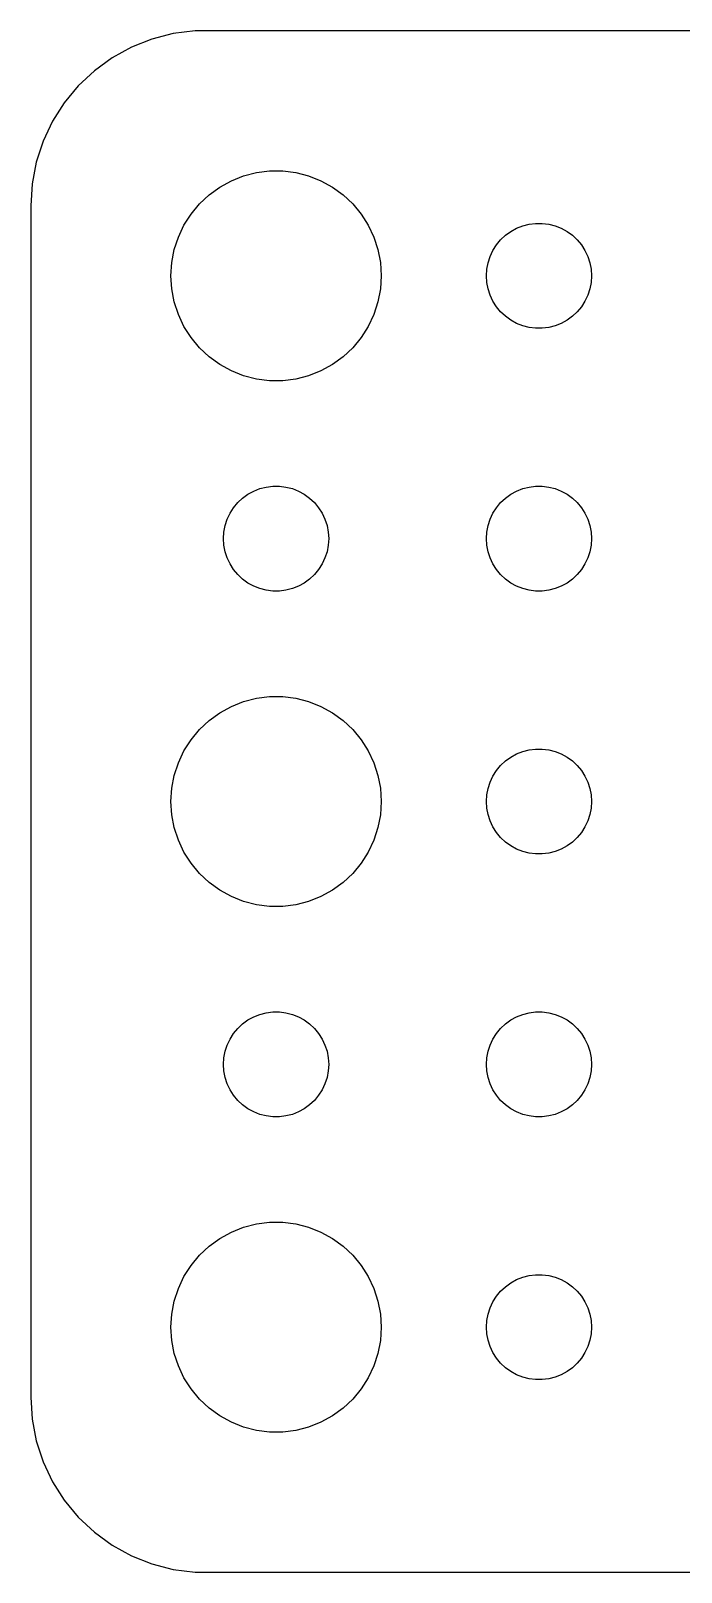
# Model space of a CAD drawing. Header units: metres. Extents: x -22 to 22, y 248 to 508.
# Drawn here: x -22 to -3.44, y 356.01 to 399.99 of the extents above; entities that cross this region are included whole.
import ezdxf

# ---------------------------------------------------------------- set-up
doc = ezdxf.new("R2010")
doc.units = ezdxf.units.M

msp = doc.modelspace()

# ---------------------------------------------------------------- linework, layer by layer
for p, q in [((-17.9369, 399.911), (-18.5451, 399.755)), ((-17.3139, 399.99), (-17.9369, 399.911)), ((17.3139, 399.99), (-17.3139, 399.99)), ((-19.1289, 399.524), (-19.6791, 399.222)), ((-18.5451, 399.755), (-19.1289, 399.524)), ((-19.6791, 399.222), (-20.1871, 398.853)), ((-20.1871, 398.853), (-20.6448, 398.423)), ((-20.6448, 398.423), (-21.0451, 397.939)), ((-21.0451, 397.939), (-21.3815, 397.409)), ((-21.3815, 397.409), (-21.6489, 396.841)), ((-21.6489, 396.841), (-21.8429, 396.243)), ((-21.8429, 396.243), (-21.9606, 395.627)), ((-16.2773, 395.714), (-15.927, 395.853)), ((-15.927, 395.853), (-15.5621, 395.947)), ((-15.5621, 395.947), (-15.1884, 395.994)), ((-15.1884, 395.994), (-14.8116, 395.994)), ((-14.8116, 395.994), (-14.4379, 395.947)), ((-14.4379, 395.947), (-14.0729, 395.853)), ((-14.0729, 395.853), (-13.7227, 395.714)), ((-21.9606, 395.627), (-22, 395)), ((-16.9123, 395.312), (-16.6075, 395.533)), ((-16.6075, 395.533), (-16.2773, 395.714)), ((-13.7227, 395.714), (-13.3925, 395.533)), ((-13.3925, 395.533), (-13.0877, 395.312)), ((-22, 395), (-22, 361)), ((-17.427, 394.763), (-17.1869, 395.054)), ((-17.1869, 395.054), (-16.9123, 395.312)), ((-13.0877, 395.312), (-12.8131, 395.054)), ((-12.8131, 395.054), (-12.5729, 394.763)), ((-17.6289, 394.445), (-17.427, 394.763)), ((-12.5729, 394.763), (-12.3711, 394.445)), ((-17.9057, 393.746), (-17.7893, 394.104)), ((-17.7893, 394.104), (-17.6289, 394.445)), ((-12.3711, 394.445), (-12.2107, 394.104)), ((-12.2107, 394.104), (-12.0942, 393.746)), ((-8.59344, 394.027), (-8.45613, 394.156)), ((-8.45613, 394.156), (-8.30373, 394.266)), ((-8.30373, 394.266), (-8.13866, 394.357)), ((-8.13866, 394.357), (-7.96352, 394.427)), ((-7.96352, 394.427), (-7.78107, 394.473)), ((-7.78107, 394.473), (-7.59418, 394.497)), ((-7.59418, 394.497), (-7.40581, 394.497)), ((-7.40581, 394.497), (-7.21892, 394.473)), ((-7.21892, 394.473), (-7.03647, 394.427)), ((-7.03647, 394.427), (-6.86133, 394.357)), ((-6.86133, 394.357), (-6.69626, 394.266)), ((-6.69626, 394.266), (-6.54385, 394.156)), ((-6.54385, 394.156), (-6.40654, 394.027)), ((-17.9763, 393.376), (-17.9057, 393.746)), ((-12.0942, 393.746), (-12.0237, 393.376)), ((-8.89465, 393.552), (-8.81445, 393.723)), ((-8.81445, 393.723), (-8.71352, 393.882)), ((-8.71352, 393.882), (-8.59344, 394.027)), ((-6.40654, 394.027), (-6.28647, 393.882)), ((-6.28647, 393.882), (-6.18553, 393.723)), ((-6.18553, 393.723), (-6.10533, 393.552)), ((-18, 393), (-17.9763, 393.376)), ((-12.0237, 393.376), (-12, 393)), ((-9, 393), (-8.98816, 393.188)), ((-8.98816, 393.188), (-8.95287, 393.373)), ((-8.95287, 393.373), (-8.89465, 393.552)), ((-6.10533, 393.552), (-6.04712, 393.373)), ((-6.04712, 393.373), (-6.01183, 393.188)), ((-6.01183, 393.188), (-6, 393)), ((-17.9763, 392.624), (-18, 393)), ((-12, 393), (-12.0237, 392.624)), ((-8.98816, 392.812), (-9, 393)), ((-8.95287, 392.627), (-8.98816, 392.812)), ((-6.01183, 392.812), (-6.04712, 392.627)), ((-6, 393), (-6.01183, 392.812)), ((-17.9057, 392.254), (-17.9763, 392.624)), ((-12.0237, 392.624), (-12.0942, 392.254)), ((-8.89465, 392.448), (-8.95287, 392.627)), ((-8.81445, 392.277), (-8.89465, 392.448)), ((-6.10533, 392.448), (-6.18553, 392.277)), ((-6.04712, 392.627), (-6.10533, 392.448)), ((-17.7893, 391.896), (-17.9057, 392.254)), ((-17.6289, 391.555), (-17.7893, 391.896)), ((-12.2107, 391.896), (-12.3711, 391.555)), ((-12.0942, 392.254), (-12.2107, 391.896)), ((-8.71352, 392.118), (-8.81445, 392.277)), ((-8.59344, 391.973), (-8.71352, 392.118)), ((-8.45613, 391.844), (-8.59344, 391.973)), ((-6.40654, 391.973), (-6.54385, 391.844)), ((-6.28647, 392.118), (-6.40654, 391.973)), ((-6.18553, 392.277), (-6.28647, 392.118)), ((-17.427, 391.237), (-17.6289, 391.555)), ((-12.3711, 391.555), (-12.5729, 391.237)), ((-8.30373, 391.734), (-8.45613, 391.844)), ((-8.13866, 391.643), (-8.30373, 391.734)), ((-7.96352, 391.573), (-8.13866, 391.643)), ((-7.78107, 391.527), (-7.96352, 391.573)), ((-7.59418, 391.503), (-7.78107, 391.527)), ((-7.40581, 391.503), (-7.59418, 391.503)), ((-7.21892, 391.527), (-7.40581, 391.503)), ((-7.03647, 391.573), (-7.21892, 391.527)), ((-6.86133, 391.643), (-7.03647, 391.573)), ((-6.69626, 391.734), (-6.86133, 391.643)), ((-6.54385, 391.844), (-6.69626, 391.734)), ((-17.1869, 390.946), (-17.427, 391.237)), ((-12.5729, 391.237), (-12.8131, 390.946)), ((-16.9123, 390.688), (-17.1869, 390.946)), ((-16.6075, 390.467), (-16.9123, 390.688)), ((-13.0877, 390.688), (-13.3925, 390.467)), ((-12.8131, 390.946), (-13.0877, 390.688)), ((-16.2773, 390.286), (-16.6075, 390.467)), ((-15.927, 390.147), (-16.2773, 390.286)), ((-15.5621, 390.053), (-15.927, 390.147)), ((-14.0729, 390.147), (-14.4379, 390.053)), ((-13.7227, 390.286), (-14.0729, 390.147)), ((-13.3925, 390.467), (-13.7227, 390.286)), ((-15.1884, 390.006), (-15.5621, 390.053)), ((-14.8116, 390.006), (-15.1884, 390.006)), ((-14.4379, 390.053), (-14.8116, 390.006)), ((-16.0934, 386.527), (-15.9561, 386.656)), ((-15.9561, 386.656), (-15.8037, 386.766)), ((-15.8037, 386.766), (-15.6387, 386.857)), ((-15.6387, 386.857), (-15.4635, 386.927)), ((-15.4635, 386.927), (-15.2811, 386.973)), ((-15.2811, 386.973), (-15.0942, 386.997)), ((-15.0942, 386.997), (-14.9058, 386.997)), ((-14.9058, 386.997), (-14.7189, 386.973)), ((-14.7189, 386.973), (-14.5365, 386.927)), ((-14.5365, 386.927), (-14.3613, 386.857)), ((-14.3613, 386.857), (-14.1963, 386.766)), ((-14.1963, 386.766), (-14.0439, 386.656)), ((-14.0439, 386.656), (-13.9065, 386.527)), ((-8.59344, 386.527), (-8.45613, 386.656)), ((-8.45613, 386.656), (-8.30373, 386.766)), ((-8.30373, 386.766), (-8.13866, 386.857)), ((-8.13866, 386.857), (-7.96352, 386.927)), ((-7.96352, 386.927), (-7.78107, 386.973)), ((-7.78107, 386.973), (-7.59418, 386.997)), ((-7.59418, 386.997), (-7.40581, 386.997)), ((-7.40581, 386.997), (-7.21892, 386.973)), ((-7.21892, 386.973), (-7.03647, 386.927)), ((-7.03647, 386.927), (-6.86133, 386.857)), ((-6.86133, 386.857), (-6.69626, 386.766)), ((-6.69626, 386.766), (-6.54385, 386.656)), ((-6.54385, 386.656), (-6.40654, 386.527)), ((-16.3947, 386.052), (-16.3145, 386.223)), ((-16.3145, 386.223), (-16.2135, 386.382)), ((-16.2135, 386.382), (-16.0934, 386.527)), ((-13.9065, 386.527), (-13.7865, 386.382)), ((-13.7865, 386.382), (-13.6855, 386.223)), ((-13.6855, 386.223), (-13.6053, 386.052)), ((-8.89465, 386.052), (-8.81445, 386.223)), ((-8.81445, 386.223), (-8.71352, 386.382)), ((-8.71352, 386.382), (-8.59344, 386.527)), ((-6.40654, 386.527), (-6.28647, 386.382)), ((-6.28647, 386.382), (-6.18553, 386.223)), ((-6.18553, 386.223), (-6.10533, 386.052)), ((-16.4882, 385.688), (-16.4529, 385.873)), ((-16.4529, 385.873), (-16.3947, 386.052)), ((-13.6053, 386.052), (-13.5471, 385.873)), ((-13.5471, 385.873), (-13.5118, 385.688)), ((-8.98816, 385.688), (-8.95287, 385.873)), ((-8.95287, 385.873), (-8.89465, 386.052)), ((-6.10533, 386.052), (-6.04712, 385.873)), ((-6.04712, 385.873), (-6.01183, 385.688)), ((-16.5, 385.5), (-16.4882, 385.688)), ((-16.4882, 385.312), (-16.5, 385.5)), ((-16.4529, 385.127), (-16.4882, 385.312)), ((-13.5118, 385.312), (-13.5471, 385.127)), ((-13.5118, 385.688), (-13.5, 385.5)), ((-13.5, 385.5), (-13.5118, 385.312)), ((-9, 385.5), (-8.98816, 385.688)), ((-8.98816, 385.312), (-9, 385.5)), ((-8.95287, 385.127), (-8.98816, 385.312)), ((-6.01183, 385.312), (-6.04712, 385.127)), ((-6.01183, 385.688), (-6, 385.5)), ((-6, 385.5), (-6.01183, 385.312)), ((-16.3947, 384.948), (-16.4529, 385.127)), ((-16.3145, 384.777), (-16.3947, 384.948)), ((-13.6053, 384.948), (-13.6855, 384.777)), ((-13.5471, 385.127), (-13.6053, 384.948)), ((-8.89465, 384.948), (-8.95287, 385.127)), ((-8.81445, 384.777), (-8.89465, 384.948)), ((-6.10533, 384.948), (-6.18553, 384.777)), ((-6.04712, 385.127), (-6.10533, 384.948)), ((-16.2135, 384.618), (-16.3145, 384.777)), ((-16.0934, 384.473), (-16.2135, 384.618)), ((-15.9561, 384.344), (-16.0934, 384.473)), ((-13.9065, 384.473), (-14.0439, 384.344)), ((-13.7865, 384.618), (-13.9065, 384.473)), ((-13.6855, 384.777), (-13.7865, 384.618)), ((-8.71352, 384.618), (-8.81445, 384.777)), ((-8.59344, 384.473), (-8.71352, 384.618)), ((-8.45613, 384.344), (-8.59344, 384.473)), ((-6.40654, 384.473), (-6.54385, 384.344)), ((-6.28647, 384.618), (-6.40654, 384.473)), ((-6.18553, 384.777), (-6.28647, 384.618)), ((-15.8037, 384.234), (-15.9561, 384.344)), ((-15.6387, 384.143), (-15.8037, 384.234)), ((-15.4635, 384.073), (-15.6387, 384.143)), ((-15.2811, 384.027), (-15.4635, 384.073)), ((-15.0942, 384.003), (-15.2811, 384.027)), ((-14.9058, 384.003), (-15.0942, 384.003)), ((-14.7189, 384.027), (-14.9058, 384.003)), ((-14.5365, 384.073), (-14.7189, 384.027)), ((-14.3613, 384.143), (-14.5365, 384.073)), ((-14.1963, 384.234), (-14.3613, 384.143)), ((-14.0439, 384.344), (-14.1963, 384.234)), ((-8.30373, 384.234), (-8.45613, 384.344)), ((-8.13866, 384.143), (-8.30373, 384.234)), ((-7.96352, 384.073), (-8.13866, 384.143)), ((-7.78107, 384.027), (-7.96352, 384.073)), ((-7.59418, 384.003), (-7.78107, 384.027)), ((-7.40581, 384.003), (-7.59418, 384.003)), ((-7.21892, 384.027), (-7.40581, 384.003)), ((-7.03647, 384.073), (-7.21892, 384.027)), ((-6.86133, 384.143), (-7.03647, 384.073)), ((-6.69626, 384.234), (-6.86133, 384.143)), ((-6.54385, 384.344), (-6.69626, 384.234)), ((-15.927, 380.853), (-15.5621, 380.947)), ((-15.5621, 380.947), (-15.1884, 380.994)), ((-15.1884, 380.994), (-14.8116, 380.994)), ((-14.8116, 380.994), (-14.4379, 380.947)), ((-14.4379, 380.947), (-14.0729, 380.853)), ((-16.9123, 380.312), (-16.6075, 380.533)), ((-16.6075, 380.533), (-16.2773, 380.714)), ((-16.2773, 380.714), (-15.927, 380.853)), ((-14.0729, 380.853), (-13.7227, 380.714)), ((-13.7227, 380.714), (-13.3925, 380.533)), ((-13.3925, 380.533), (-13.0877, 380.312)), ((-17.427, 379.763), (-17.1869, 380.054)), ((-17.1869, 380.054), (-16.9123, 380.312)), ((-13.0877, 380.312), (-12.8131, 380.054)), ((-12.8131, 380.054), (-12.5729, 379.763)), ((-17.6289, 379.445), (-17.427, 379.763)), ((-12.5729, 379.763), (-12.3711, 379.445)), ((-17.7893, 379.104), (-17.6289, 379.445)), ((-12.3711, 379.445), (-12.2107, 379.104)), ((-8.59344, 379.027), (-8.45613, 379.156)), ((-8.45613, 379.156), (-8.30373, 379.266)), ((-8.30373, 379.266), (-8.13866, 379.357)), ((-8.13866, 379.357), (-7.96352, 379.427)), ((-7.96352, 379.427), (-7.78107, 379.473)), ((-7.78107, 379.473), (-7.59418, 379.497)), ((-7.59418, 379.497), (-7.40581, 379.497)), ((-7.40581, 379.497), (-7.21892, 379.473)), ((-7.21892, 379.473), (-7.03647, 379.427)), ((-7.03647, 379.427), (-6.86133, 379.357)), ((-6.86133, 379.357), (-6.69626, 379.266)), ((-6.69626, 379.266), (-6.54385, 379.156)), ((-6.54385, 379.156), (-6.40654, 379.027)), ((-17.9763, 378.376), (-17.9057, 378.746)), ((-17.9057, 378.746), (-17.7893, 379.104)), ((-12.2107, 379.104), (-12.0942, 378.746)), ((-12.0942, 378.746), (-12.0237, 378.376)), ((-8.89465, 378.552), (-8.81445, 378.723)), ((-8.81445, 378.723), (-8.71352, 378.882)), ((-8.71352, 378.882), (-8.59344, 379.027)), ((-6.40654, 379.027), (-6.28647, 378.882)), ((-6.28647, 378.882), (-6.18553, 378.723)), ((-6.18553, 378.723), (-6.10533, 378.552)), ((-18, 378), (-17.9763, 378.376)), ((-12.0237, 378.376), (-12, 378)), ((-8.98816, 378.188), (-8.95287, 378.373)), ((-8.95287, 378.373), (-8.89465, 378.552)), ((-6.10533, 378.552), (-6.04712, 378.373)), ((-6.04712, 378.373), (-6.01183, 378.188)), ((-17.9763, 377.624), (-18, 378)), ((-12, 378), (-12.0237, 377.624)), ((-9, 378), (-8.98816, 378.188)), ((-8.98816, 377.812), (-9, 378)), ((-8.95287, 377.627), (-8.98816, 377.812)), ((-6.01183, 377.812), (-6.04712, 377.627)), ((-6.01183, 378.188), (-6, 378)), ((-6, 378), (-6.01183, 377.812)), ((-17.9057, 377.254), (-17.9763, 377.624)), ((-12.0237, 377.624), (-12.0942, 377.254)), ((-8.89465, 377.448), (-8.95287, 377.627)), ((-8.81445, 377.277), (-8.89465, 377.448)), ((-6.10533, 377.448), (-6.18553, 377.277)), ((-6.04712, 377.627), (-6.10533, 377.448)), ((-17.7893, 376.896), (-17.9057, 377.254)), ((-12.0942, 377.254), (-12.2107, 376.896)), ((-8.71352, 377.118), (-8.81445, 377.277)), ((-8.59344, 376.973), (-8.71352, 377.118)), ((-8.45613, 376.844), (-8.59344, 376.973)), ((-6.40654, 376.973), (-6.54385, 376.844)), ((-6.28647, 377.118), (-6.40654, 376.973)), ((-6.18553, 377.277), (-6.28647, 377.118)), ((-17.6289, 376.555), (-17.7893, 376.896)), ((-17.427, 376.237), (-17.6289, 376.555)), ((-12.3711, 376.555), (-12.5729, 376.237)), ((-12.2107, 376.896), (-12.3711, 376.555)), ((-8.30373, 376.734), (-8.45613, 376.844)), ((-8.13866, 376.643), (-8.30373, 376.734)), ((-7.96352, 376.573), (-8.13866, 376.643)), ((-7.78107, 376.527), (-7.96352, 376.573)), ((-7.59418, 376.503), (-7.78107, 376.527)), ((-7.40581, 376.503), (-7.59418, 376.503)), ((-7.21892, 376.527), (-7.40581, 376.503)), ((-7.03647, 376.573), (-7.21892, 376.527)), ((-6.86133, 376.643), (-7.03647, 376.573)), ((-6.69626, 376.734), (-6.86133, 376.643)), ((-6.54385, 376.844), (-6.69626, 376.734)), ((-17.1869, 375.946), (-17.427, 376.237)), ((-12.5729, 376.237), (-12.8131, 375.946)), ((-16.9123, 375.688), (-17.1869, 375.946)), ((-16.6075, 375.467), (-16.9123, 375.688)), ((-13.0877, 375.688), (-13.3925, 375.467)), ((-12.8131, 375.946), (-13.0877, 375.688)), ((-16.2773, 375.286), (-16.6075, 375.467)), ((-15.927, 375.147), (-16.2773, 375.286)), ((-13.7227, 375.286), (-14.0729, 375.147)), ((-13.3925, 375.467), (-13.7227, 375.286)), ((-15.5621, 375.053), (-15.927, 375.147)), ((-15.1884, 375.006), (-15.5621, 375.053)), ((-14.8116, 375.006), (-15.1884, 375.006)), ((-14.4379, 375.053), (-14.8116, 375.006)), ((-14.0729, 375.147), (-14.4379, 375.053)), ((-16.0934, 371.527), (-15.9561, 371.656)), ((-15.9561, 371.656), (-15.8037, 371.766)), ((-15.8037, 371.766), (-15.6387, 371.857)), ((-15.6387, 371.857), (-15.4635, 371.927)), ((-15.4635, 371.927), (-15.2811, 371.973)), ((-15.2811, 371.973), (-15.0942, 371.997)), ((-15.0942, 371.997), (-14.9058, 371.997)), ((-14.9058, 371.997), (-14.7189, 371.973)), ((-14.7189, 371.973), (-14.5365, 371.927)), ((-14.5365, 371.927), (-14.3613, 371.857)), ((-14.3613, 371.857), (-14.1963, 371.766)), ((-14.1963, 371.766), (-14.0439, 371.656)), ((-14.0439, 371.656), (-13.9065, 371.527)), ((-8.59344, 371.527), (-8.45613, 371.656)), ((-8.45613, 371.656), (-8.30373, 371.766)), ((-8.30373, 371.766), (-8.13866, 371.857)), ((-8.13866, 371.857), (-7.96352, 371.927)), ((-7.96352, 371.927), (-7.78107, 371.973)), ((-7.78107, 371.973), (-7.59418, 371.997)), ((-7.59418, 371.997), (-7.40581, 371.997)), ((-7.40581, 371.997), (-7.21892, 371.973)), ((-7.21892, 371.973), (-7.03647, 371.927)), ((-7.03647, 371.927), (-6.86133, 371.857)), ((-6.86133, 371.857), (-6.69626, 371.766)), ((-6.69626, 371.766), (-6.54385, 371.656)), ((-6.54385, 371.656), (-6.40654, 371.527)), ((-16.3947, 371.052), (-16.3145, 371.223)), ((-16.3145, 371.223), (-16.2135, 371.382)), ((-16.2135, 371.382), (-16.0934, 371.527)), ((-13.9065, 371.527), (-13.7865, 371.382)), ((-13.7865, 371.382), (-13.6855, 371.223)), ((-13.6855, 371.223), (-13.6053, 371.052)), ((-8.89465, 371.052), (-8.81445, 371.223)), ((-8.81445, 371.223), (-8.71352, 371.382)), ((-8.71352, 371.382), (-8.59344, 371.527)), ((-6.40654, 371.527), (-6.28647, 371.382)), ((-6.28647, 371.382), (-6.18553, 371.223)), ((-6.18553, 371.223), (-6.10533, 371.052)), ((-16.4882, 370.688), (-16.4529, 370.873)), ((-16.4529, 370.873), (-16.3947, 371.052)), ((-13.6053, 371.052), (-13.5471, 370.873)), ((-13.5471, 370.873), (-13.5118, 370.688)), ((-8.98816, 370.688), (-8.95287, 370.873)), ((-8.95287, 370.873), (-8.89465, 371.052)), ((-6.10533, 371.052), (-6.04712, 370.873)), ((-6.04712, 370.873), (-6.01183, 370.688)), ((-16.5, 370.5), (-16.4882, 370.688)), ((-16.4882, 370.312), (-16.5, 370.5)), ((-16.4529, 370.127), (-16.4882, 370.312)), ((-13.5118, 370.312), (-13.5471, 370.127)), ((-13.5118, 370.688), (-13.5, 370.5)), ((-13.5, 370.5), (-13.5118, 370.312)), ((-9, 370.5), (-8.98816, 370.688)), ((-8.98816, 370.312), (-9, 370.5)), ((-8.95287, 370.127), (-8.98816, 370.312)), ((-6.01183, 370.312), (-6.04712, 370.127)), ((-6.01183, 370.688), (-6, 370.5)), ((-6, 370.5), (-6.01183, 370.312)), ((-16.3947, 369.948), (-16.4529, 370.127)), ((-16.3145, 369.777), (-16.3947, 369.948)), ((-13.6053, 369.948), (-13.6855, 369.777)), ((-13.5471, 370.127), (-13.6053, 369.948)), ((-8.89465, 369.948), (-8.95287, 370.127)), ((-8.81445, 369.777), (-8.89465, 369.948)), ((-6.10533, 369.948), (-6.18553, 369.777)), ((-6.04712, 370.127), (-6.10533, 369.948)), ((-16.2135, 369.618), (-16.3145, 369.777)), ((-16.0934, 369.473), (-16.2135, 369.618)), ((-15.9561, 369.344), (-16.0934, 369.473)), ((-13.9065, 369.473), (-14.0439, 369.344)), ((-13.7865, 369.618), (-13.9065, 369.473)), ((-13.6855, 369.777), (-13.7865, 369.618)), ((-8.71352, 369.618), (-8.81445, 369.777)), ((-8.59344, 369.473), (-8.71352, 369.618)), ((-8.45613, 369.344), (-8.59344, 369.473)), ((-6.40654, 369.473), (-6.54385, 369.344)), ((-6.28647, 369.618), (-6.40654, 369.473)), ((-6.18553, 369.777), (-6.28647, 369.618)), ((-15.8037, 369.234), (-15.9561, 369.344)), ((-15.6387, 369.143), (-15.8037, 369.234)), ((-15.4635, 369.073), (-15.6387, 369.143)), ((-15.2811, 369.027), (-15.4635, 369.073)), ((-15.0942, 369.003), (-15.2811, 369.027)), ((-14.9058, 369.003), (-15.0942, 369.003)), ((-14.7189, 369.027), (-14.9058, 369.003)), ((-14.5365, 369.073), (-14.7189, 369.027)), ((-14.3613, 369.143), (-14.5365, 369.073)), ((-14.1963, 369.234), (-14.3613, 369.143)), ((-14.0439, 369.344), (-14.1963, 369.234)), ((-8.30373, 369.234), (-8.45613, 369.344)), ((-8.13866, 369.143), (-8.30373, 369.234)), ((-7.96352, 369.073), (-8.13866, 369.143)), ((-7.78107, 369.027), (-7.96352, 369.073)), ((-7.59418, 369.003), (-7.78107, 369.027)), ((-7.40581, 369.003), (-7.59418, 369.003)), ((-7.21892, 369.027), (-7.40581, 369.003)), ((-7.03647, 369.073), (-7.21892, 369.027)), ((-6.86133, 369.143), (-7.03647, 369.073)), ((-6.69626, 369.234), (-6.86133, 369.143)), ((-6.54385, 369.344), (-6.69626, 369.234)), ((-15.927, 365.853), (-15.5621, 365.947)), ((-15.5621, 365.947), (-15.1884, 365.994)), ((-15.1884, 365.994), (-14.8116, 365.994)), ((-14.8116, 365.994), (-14.4379, 365.947)), ((-14.4379, 365.947), (-14.0729, 365.853)), ((-16.9123, 365.312), (-16.6075, 365.533)), ((-16.6075, 365.533), (-16.2773, 365.714)), ((-16.2773, 365.714), (-15.927, 365.853)), ((-14.0729, 365.853), (-13.7227, 365.714)), ((-13.7227, 365.714), (-13.3925, 365.533)), ((-13.3925, 365.533), (-13.0877, 365.312)), ((-17.427, 364.763), (-17.1869, 365.054)), ((-17.1869, 365.054), (-16.9123, 365.312)), ((-13.0877, 365.312), (-12.8131, 365.054)), ((-12.8131, 365.054), (-12.5729, 364.763)), ((-17.6289, 364.445), (-17.427, 364.763)), ((-12.5729, 364.763), (-12.3711, 364.445)), ((-17.7893, 364.104), (-17.6289, 364.445)), ((-12.3711, 364.445), (-12.2107, 364.104)), ((-8.59344, 364.027), (-8.45613, 364.156)), ((-8.45613, 364.156), (-8.30373, 364.266)), ((-8.30373, 364.266), (-8.13866, 364.357)), ((-8.13866, 364.357), (-7.96352, 364.427)), ((-7.96352, 364.427), (-7.78107, 364.473)), ((-7.78107, 364.473), (-7.59418, 364.497)), ((-7.59418, 364.497), (-7.40581, 364.497)), ((-7.40581, 364.497), (-7.21892, 364.473)), ((-7.21892, 364.473), (-7.03647, 364.427)), ((-7.03647, 364.427), (-6.86133, 364.357)), ((-6.86133, 364.357), (-6.69626, 364.266)), ((-6.69626, 364.266), (-6.54385, 364.156)), ((-6.54385, 364.156), (-6.40654, 364.027)), ((-17.9763, 363.376), (-17.9057, 363.746)), ((-17.9057, 363.746), (-17.7893, 364.104)), ((-12.2107, 364.104), (-12.0942, 363.746)), ((-12.0942, 363.746), (-12.0237, 363.376)), ((-8.89465, 363.552), (-8.81445, 363.723)), ((-8.81445, 363.723), (-8.71352, 363.882)), ((-8.71352, 363.882), (-8.59344, 364.027)), ((-6.40654, 364.027), (-6.28647, 363.882)), ((-6.28647, 363.882), (-6.18553, 363.723)), ((-6.18553, 363.723), (-6.10533, 363.552)), ((-18, 363), (-17.9763, 363.376)), ((-12.0237, 363.376), (-12, 363)), ((-8.98816, 363.188), (-8.95287, 363.373)), ((-8.95287, 363.373), (-8.89465, 363.552)), ((-6.10533, 363.552), (-6.04712, 363.373)), ((-6.04712, 363.373), (-6.01183, 363.188)), ((-17.9763, 362.624), (-18, 363)), ((-12, 363), (-12.0237, 362.624)), ((-9, 363), (-8.98816, 363.188)), ((-8.98816, 362.812), (-9, 363)), ((-6.01183, 363.188), (-6, 363)), ((-6, 363), (-6.01183, 362.812)), ((-17.9057, 362.254), (-17.9763, 362.624)), ((-12.0237, 362.624), (-12.0942, 362.254)), ((-8.95287, 362.627), (-8.98816, 362.812)), ((-8.89465, 362.448), (-8.95287, 362.627)), ((-8.81445, 362.277), (-8.89465, 362.448)), ((-6.10533, 362.448), (-6.18553, 362.277)), ((-6.04712, 362.627), (-6.10533, 362.448)), ((-6.01183, 362.812), (-6.04712, 362.627)), ((-17.7893, 361.896), (-17.9057, 362.254)), ((-12.0942, 362.254), (-12.2107, 361.896)), ((-8.71352, 362.118), (-8.81445, 362.277)), ((-8.59344, 361.973), (-8.71352, 362.118)), ((-8.45613, 361.844), (-8.59344, 361.973)), ((-6.40654, 361.973), (-6.54385, 361.844)), ((-6.28647, 362.118), (-6.40654, 361.973)), ((-6.18553, 362.277), (-6.28647, 362.118)), ((-17.6289, 361.555), (-17.7893, 361.896)), ((-17.427, 361.237), (-17.6289, 361.555)), ((-12.3711, 361.555), (-12.5729, 361.237)), ((-12.2107, 361.896), (-12.3711, 361.555)), ((-8.30373, 361.734), (-8.45613, 361.844)), ((-8.13866, 361.643), (-8.30373, 361.734)), ((-7.96352, 361.573), (-8.13866, 361.643)), ((-7.78107, 361.527), (-7.96352, 361.573)), ((-7.59418, 361.503), (-7.78107, 361.527)), ((-7.21892, 361.527), (-7.40581, 361.503)), ((-7.03647, 361.573), (-7.21892, 361.527)), ((-6.86133, 361.643), (-7.03647, 361.573)), ((-6.69626, 361.734), (-6.86133, 361.643)), ((-6.54385, 361.844), (-6.69626, 361.734)), ((-17.1869, 360.946), (-17.427, 361.237)), ((-12.5729, 361.237), (-12.8131, 360.946)), ((-7.40581, 361.503), (-7.59418, 361.503)), ((-22, 361), (-21.9606, 360.373)), ((-16.9123, 360.688), (-17.1869, 360.946)), ((-16.6075, 360.467), (-16.9123, 360.688)), ((-13.0877, 360.688), (-13.3925, 360.467)), ((-12.8131, 360.946), (-13.0877, 360.688)), ((-21.9606, 360.373), (-21.8429, 359.757)), ((-16.2773, 360.286), (-16.6075, 360.467)), ((-15.927, 360.147), (-16.2773, 360.286)), ((-13.7227, 360.286), (-14.0729, 360.147)), ((-13.3925, 360.467), (-13.7227, 360.286)), ((-21.8429, 359.757), (-21.6489, 359.159)), ((-15.5621, 360.053), (-15.927, 360.147)), ((-15.1884, 360.006), (-15.5621, 360.053)), ((-14.8116, 360.006), (-15.1884, 360.006)), ((-14.4379, 360.053), (-14.8116, 360.006)), ((-14.0729, 360.147), (-14.4379, 360.053)), ((-21.6489, 359.159), (-21.3815, 358.591)), ((-21.3815, 358.591), (-21.0451, 358.061)), ((-21.0451, 358.061), (-20.6448, 357.577)), ((-20.6448, 357.577), (-20.1871, 357.147)), ((-20.1871, 357.147), (-19.6791, 356.778)), ((-19.6791, 356.778), (-19.1289, 356.476)), ((-19.1289, 356.476), (-18.5451, 356.245)), ((-18.5451, 356.245), (-17.9369, 356.089)), ((-17.9369, 356.089), (-17.3139, 356.01)), ((-17.3139, 356.01), (17.3139, 356.01))]:
    msp.add_line(p, q)

doc.saveas('drawing.dxf')
